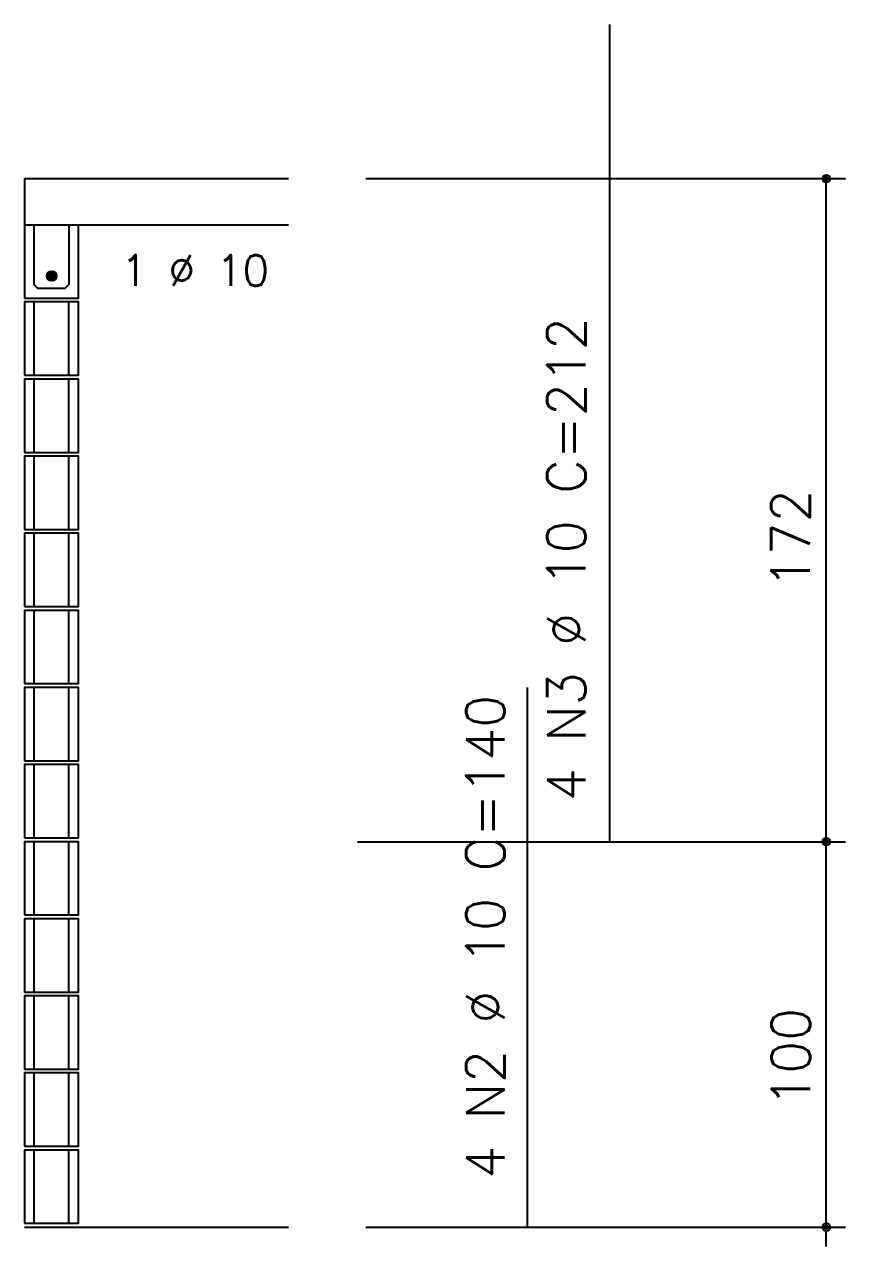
# Model space of a CAD drawing. Extents: x -1.9 to 86, y -1.6 to 61.
# Drawn here: x 43.84 to 48.1, y 49.37 to 55.71 of the extents above; entities that cross this region are included whole.
import ezdxf

# ---------------------------------------------------------------- set-up
doc = ezdxf.new("R2010")
doc.units = 0
doc.header["$MEASUREMENT"] = 0
for name, color, linetype in [('PENA_01', 1, 'CONTINUOUS'), ('PENA_02', 2, 'CONTINUOUS'), ('PENA_03', 3, 'CONTINUOUS'), ('PENA_05', 5, 'CONTINUOUS')]:
    doc.layers.add(name, color=color, linetype=linetype)
doc.styles.get("Standard").update_dxf_attribs({"font": 'ROMANS.SHX'})

msp = doc.modelspace()

# ---------------------------------------------------------------- linework, layer by layer
at = {"layer": 'PENA_01', "linetype": 'Continuous'}
for p, q in [((45.6096, 54.9139), (48.0989, 54.9139)), ((47.9989, 49.3734), (47.9989, 54.9139)), ((45.5677, 51.4739), (48.0989, 51.4739)), ((45.6096, 49.4739), (48.0989, 49.4739))]:
    msp.add_line(p, q, dxfattribs=at)
at = {"layer": 'PENA_02', "linetype": 'Continuous'}
for centre, radius in [((47.9989, 54.9139), 0.02), ((47.9989, 54.9139), 0.01), ((47.9989, 51.4739), 0.02), ((47.9989, 51.4739), 0.01), ((47.9989, 49.4739), 0.02), ((47.9989, 49.4739), 0.01)]:
    msp.add_circle(centre, radius, dxfattribs=at)
at = {"layer": 'PENA_03', "linetype": 'Continuous'}
for p, q in [((43.8389, 54.9139), (43.8389, 54.2939)), ((43.8389, 54.9139), (45.2096, 54.9139)), ((43.8389, 54.6739), (45.2096, 54.6739)), ((43.8889, 53.8939), (43.8889, 54.2739)), ((44.0689, 53.8939), (44.0689, 54.2739)), ((43.8889, 53.4939), (43.8889, 53.8739)), ((44.0689, 53.4939), (44.0689, 53.8739)), ((43.8889, 53.0939), (43.8889, 53.4739)), ((44.0689, 53.0939), (44.0689, 53.4739)), ((43.8889, 52.6939), (43.8889, 53.0739)), ((44.0689, 52.6939), (44.0689, 53.0739)), ((43.8889, 52.2939), (43.8889, 52.6739)), ((44.0689, 52.2939), (44.0689, 52.6739)), ((43.8889, 51.8939), (43.8889, 52.2739)), ((44.0689, 51.8939), (44.0689, 52.2739)), ((43.8889, 51.4939), (43.8889, 51.8739)), ((44.0689, 51.4939), (44.0689, 51.8739)), ((43.8889, 51.0939), (43.8889, 51.4739)), ((44.0689, 51.0939), (44.0689, 51.4739)), ((43.8889, 50.6939), (43.8889, 51.0739)), ((44.0689, 50.6939), (44.0689, 51.0739)), ((43.8889, 50.2939), (43.8889, 50.6739)), ((44.0689, 50.2939), (44.0689, 50.6739)), ((43.8889, 49.8939), (43.8889, 50.2739)), ((44.0689, 49.8939), (44.0689, 50.2739)), ((43.8889, 49.4939), (43.8889, 49.8739)), ((44.0689, 49.4939), (44.0689, 49.8739)), ((43.8389, 49.4739), (45.2096, 49.4739))]:
    msp.add_line(p, q, dxfattribs=at)
for points in [[(43.8389, 54.2939), (44.1189, 54.2939), (44.1189, 54.6739)], [(44.0689, 54.6739), (44.0689, 54.3639), (44.0489, 54.3439), (43.9089, 54.3439), (43.8889, 54.3639), (43.8889, 54.6739)], [(43.8389, 53.8939), (44.1189, 53.8939), (44.1189, 54.2739), (43.8389, 54.2739), (43.8389, 53.8939)], [(43.8389, 53.4939), (44.1189, 53.4939), (44.1189, 53.8739), (43.8389, 53.8739), (43.8389, 53.4939)], [(43.8389, 53.0939), (44.1189, 53.0939), (44.1189, 53.4739), (43.8389, 53.4739), (43.8389, 53.0939)], [(43.8389, 52.6939), (44.1189, 52.6939), (44.1189, 53.0739), (43.8389, 53.0739), (43.8389, 52.6939)], [(43.8389, 52.2939), (44.1189, 52.2939), (44.1189, 52.6739), (43.8389, 52.6739), (43.8389, 52.2939)], [(43.8389, 51.8939), (44.1189, 51.8939), (44.1189, 52.2739), (43.8389, 52.2739), (43.8389, 51.8939)], [(43.8389, 51.4939), (44.1189, 51.4939), (44.1189, 51.8739), (43.8389, 51.8739), (43.8389, 51.4939)], [(43.8389, 51.0939), (44.1189, 51.0939), (44.1189, 51.4739), (43.8389, 51.4739), (43.8389, 51.0939)], [(43.8389, 50.6939), (44.1189, 50.6939), (44.1189, 51.0739), (43.8389, 51.0739), (43.8389, 50.6939)], [(43.8389, 50.2939), (44.1189, 50.2939), (44.1189, 50.6739), (43.8389, 50.6739), (43.8389, 50.2939)], [(43.8389, 49.8939), (44.1189, 49.8939), (44.1189, 50.2739), (43.8389, 50.2739), (43.8389, 49.8939)], [(43.8389, 49.4939), (44.1189, 49.4939), (44.1189, 49.8739), (43.8389, 49.8739), (43.8389, 49.4939)]]:
    msp.add_lwpolyline(points, dxfattribs=at)
msp.add_circle((43.9805, 54.4089), 0.025, dxfattribs=at)
for points in [[(44.0055, 54.4089), (43.968, 54.4306), (43.957, 54.4175)], [(44.0055, 54.4089), (43.957, 54.4175), (43.957, 54.4004)], [(44.0055, 54.4089), (43.957, 54.4004), (43.968, 54.3873)], [(44.0055, 54.4089), (43.9849, 54.4335), (43.968, 54.4306)], [(44.0055, 54.4089), (43.968, 54.3873), (43.9849, 54.3843)], [(44.0055, 54.4089), (43.9997, 54.425), (43.9849, 54.4335)], [(44.0055, 54.4089), (43.9849, 54.3843), (43.9997, 54.3928)], [(44.0055, 54.4089), (43.9997, 54.3928), (44.0055, 54.4089)]]:
    msp.add_solid(points, dxfattribs=at)
at = {"layer": 'PENA_05', "linetype": 'Continuous'}
for p, q in [((46.8752, 51.4739), (46.8752, 55.7139)), ((46.4492, 49.4739), (46.4492, 52.2739))]:
    msp.add_line(p, q, dxfattribs=at)

# ---------------------------------------------------------------- texts
at = {"layer": 'PENA_03', "linetype": 'Continuous'}
msp.add_text('1 %%c 10', height=0.16, dxfattribs=at).set_placement((44.3397, 54.3576))
for s, p in [('4 N3 %%c 10 C=212', (46.7501, 51.6842)), ('172', (47.9135, 52.7874)), ('4 N2 %%c 10 C=140', (46.3302, 49.7246)), ('100', (47.9151, 50.0976))]:
    msp.add_text(s, height=0.2, rotation=90, dxfattribs=at).set_placement(p)

doc.saveas('drawing.dxf')
